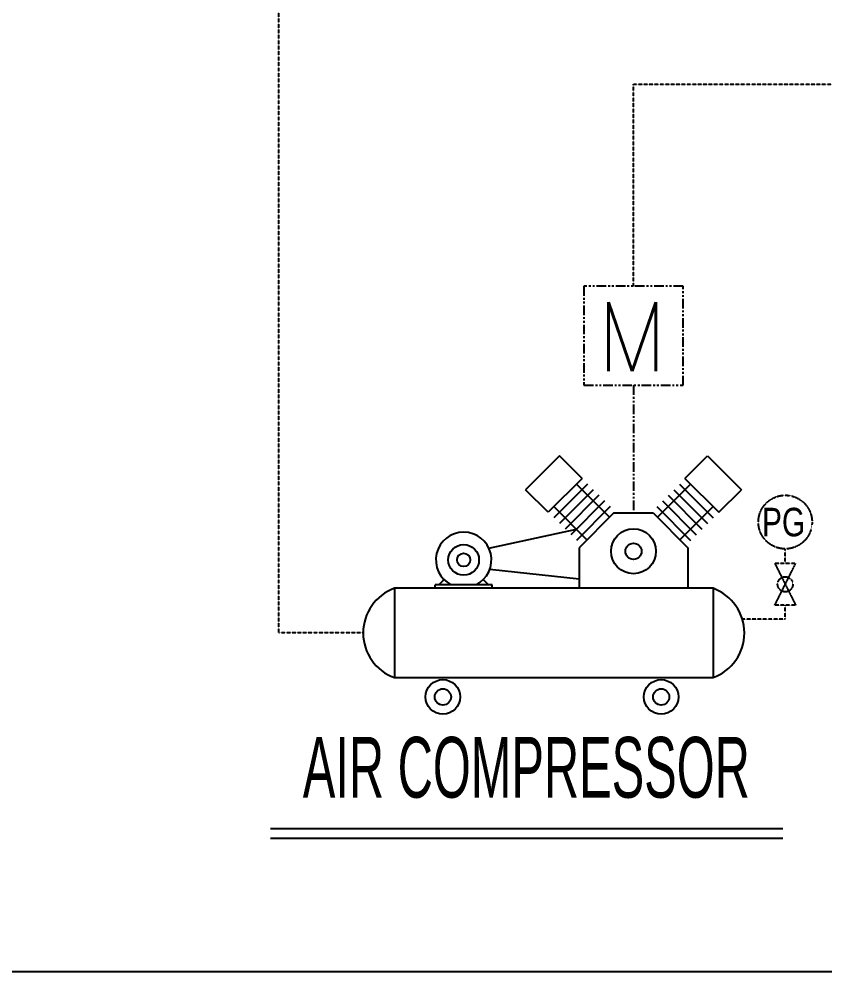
# Model space of a CAD drawing. Header units: millimetres. Extents: x 98929 to 11941380, y 952 to 54154.
# Drawn here: x 304362 to 307026, y 7420 to 10570 of the extents above; entities that cross this region are included whole.
import ezdxf
from ezdxf.enums import TextEntityAlignment as Align

# ---------------------------------------------------------------- set-up
doc = ezdxf.new("R2010")
doc.units = ezdxf.units.MM
for name, pattern in [('DASHED', [0.75, 0.5, -0.25]), ('HIDDEN', [0.375, 0.25, -0.125]), ('PHANTOM', [63.5, 31.75, -6.35, 6.35, -6.35, 6.35, -6.35])]:
    doc.linetypes.add(name, pattern=pattern)
for name, color, linetype in [('2', 2, 'Continuous'), ('4', 4, 'PHANTOM'), ('D', 2, 'HIDDEN'), ('F', 2, 'Continuous'), ('LINE1', 6, 'Continuous'), ('TEXT', 7, 'Continuous'), ('도면층0', 7, 'Continuous')]:
    doc.layers.add(name, color=color, linetype=linetype)
doc.styles.add('GHS', font='ROMANS.shx', dxfattribs={"bigfont": 'whgtxt.shx'})
doc.styles.add('style2', font='', dxfattribs={"width": 0.6})
doc.styles.add('삼척', font='HYWULM.TTF')
doc.styles.get('style2').set_extended_font_data('Expo M')

msp = doc.modelspace()

# ---------------------------------------------------------------- linework, layer by layer
at = {"layer": '2', "color": 3}
msp.add_lwpolyline([(300051.4, 12894.6), (310771, 12894.6), (310771, 7419.9), (300051.4, 7419.9)], close=True, dxfattribs=at)
at = {"layer": '4'}
for p, q in [((306229.7, 9686.8), (306229.7, 9359.4)), ((306557.1, 9686.8), (306229.7, 9686.8)), ((306557.1, 9359.4), (306557.1, 9686.8)), ((306229.7, 9359.4), (306557.1, 9359.4)), ((306393.4, 9359.4), (306393.4, 8936.2))]:
    msp.add_line(p, q, dxfattribs=at)
at = {"layer": 'D'}
for p, q in [((306895, 8770.1), (306895, 8818.6)), ((306929.4, 8770.1), (306860.7, 8770.1)), ((306860.7, 8632.9), (306929.4, 8770.1)), ((306860.7, 8770.1), (306929.4, 8632.9)), ((306929.4, 8632.9), (306860.7, 8632.9)), ((306895, 8586.4), (306895, 8632.9)), ((306895, 8586.4), (306753, 8586.4))]:
    msp.add_line(p, q, dxfattribs=at)
for centre, radius in [((306895, 8907.3), 88.7), ((306895, 8701.5), 25.1)]:
    msp.add_circle(centre, radius, dxfattribs=at)
at = {"layer": 'F'}
for p, q in [((306148.5, 9126.4), (306036.5, 9014.4)), ((306223.2, 9051.8), (306148.5, 9126.4)), ((306563.6, 9051.8), (306638.3, 9126.4)), ((306638.3, 9126.4), (306750.3, 9014.4)), ((306223.2, 9051.8), (306111.2, 8939.8)), ((306563.6, 9051.8), (306675.6, 8939.8)), ((306111.2, 8939.8), (306036.5, 9014.4)), ((306241.9, 9033.1), (306129.9, 8921.1)), ((306260.5, 9014.4), (306148.5, 8902.4)), ((306314.4, 8923.2), (306204.5, 9033.1)), ((306472.5, 8923.2), (306582.3, 9033.1)), ((306526.3, 9014.4), (306638.3, 8902.4)), ((306545, 9033.1), (306657, 8921.1)), ((306675.6, 8939.8), (306750.3, 9014.4)), ((306279.2, 8995.8), (306167.2, 8883.8)), ((306507.6, 8995.8), (306619.6, 8883.8)), ((306239.7, 8848.6), (306129.9, 8958.4)), ((306297.8, 8977.1), (306185.9, 8865.1)), ((306316.5, 8958.4), (306204.5, 8846.4)), ((306470.3, 8958.4), (306582.3, 8846.4)), ((306489, 8977.1), (306601, 8865.1)), ((306547.1, 8848.6), (306657, 8958.4)), ((306327.3, 8936.2), (306213.6, 8822.5)), ((306459.5, 8936.2), (306327.3, 8936.2)), ((306459.5, 8936.2), (306573.2, 8822.5)), ((305915.3, 8820.8), (306204.9, 8883.4)), ((306213.6, 8822.5), (306213.6, 8688.3)), ((306573.2, 8822.5), (306573.2, 8688.3)), ((305918.7, 8751.6), (306213.6, 8720)), ((305737.7, 8688.3), (305737.7, 8699.8)), ((305926.2, 8699.8), (305737.7, 8699.8)), ((305767.1, 8716.9), (305749.6, 8699.8)), ((305896.8, 8716.9), (305914.4, 8699.8)), ((305926.2, 8688.3), (305926.2, 8699.8)), ((306656.6, 8688.3), (305602.9, 8688.3)), ((305602.9, 8688.3), (305602.9, 8392.9)), ((306656.6, 8688.3), (306656.6, 8392.9)), ((305602.9, 8392.9), (306656.6, 8392.9))]:
    msp.add_line(p, q, dxfattribs=at)
for centre, radius in [((306393.4, 8810.7), 74.3), ((305832, 8782.1), 50.7), ((306393.4, 8810.7), 26.8), ((305832, 8782.1), 21.9), ((305763.3, 8329.2), 57.1), ((306484.9, 8329.2), 57.1), ((305763.3, 8329.2), 26.9), ((306484.9, 8329.2), 26.9)]:
    msp.add_circle(centre, radius, dxfattribs=at)
for centre, radius, start, end in [((305832, 8782.1), 91.9, 296.5306, 243.4694), ((305656.9, 8540.6), 157.2, 110.0999, 249.9001), ((306602.6, 8540.6), 157.2, 290.0999, 69.9001)]:
    msp.add_arc(centre, radius, start, end, dxfattribs=at)
at = {"layer": 'LINE1', "color": 1, "linetype": 'DASHED', "ltscale": 0.5}
for p, q in [((305221.1, 8540.6), (305221.1, 11260)), ((306393.4, 9686.8), (306393.4, 10355.4)), ((306393.4, 10355.4), (307409.5, 10355.4)), ((305499.7, 8540.6), (305221.1, 8540.6))]:
    msp.add_line(p, q, dxfattribs=at)
at = {"layer": '도면층0', "ltscale": 100}
for p, q in [((305193.1, 7894), (306887.5, 7894)), ((305193.1, 7861.8), (306887.5, 7861.8))]:
    msp.add_line(p, q, dxfattribs=at)

# ---------------------------------------------------------------- texts
at = {"layer": 'D', "style": '삼척', "width": 0.8}
msp.add_text('PG', height=94.27, dxfattribs=at).set_placement((306889.5, 8907.3), align=Align.MIDDLE)
at = {"layer": 'TEXT', "color": 2, "style": 'GHS'}
msp.add_text('M', height=228.5, dxfattribs=at).set_placement((306388.6, 9520), align=Align.MIDDLE)
at = {"layer": '도면층0', "color": 2, "ltscale": 100, "insert": (306039.2, 8095.1), "char_height": 200.893, "width": 3031.066, "attachment_point": 5, "style": 'style2'}
msp.add_mtext('\\A1;AIR COMPRESSOR', dxfattribs=at)

doc.saveas('drawing.dxf')
